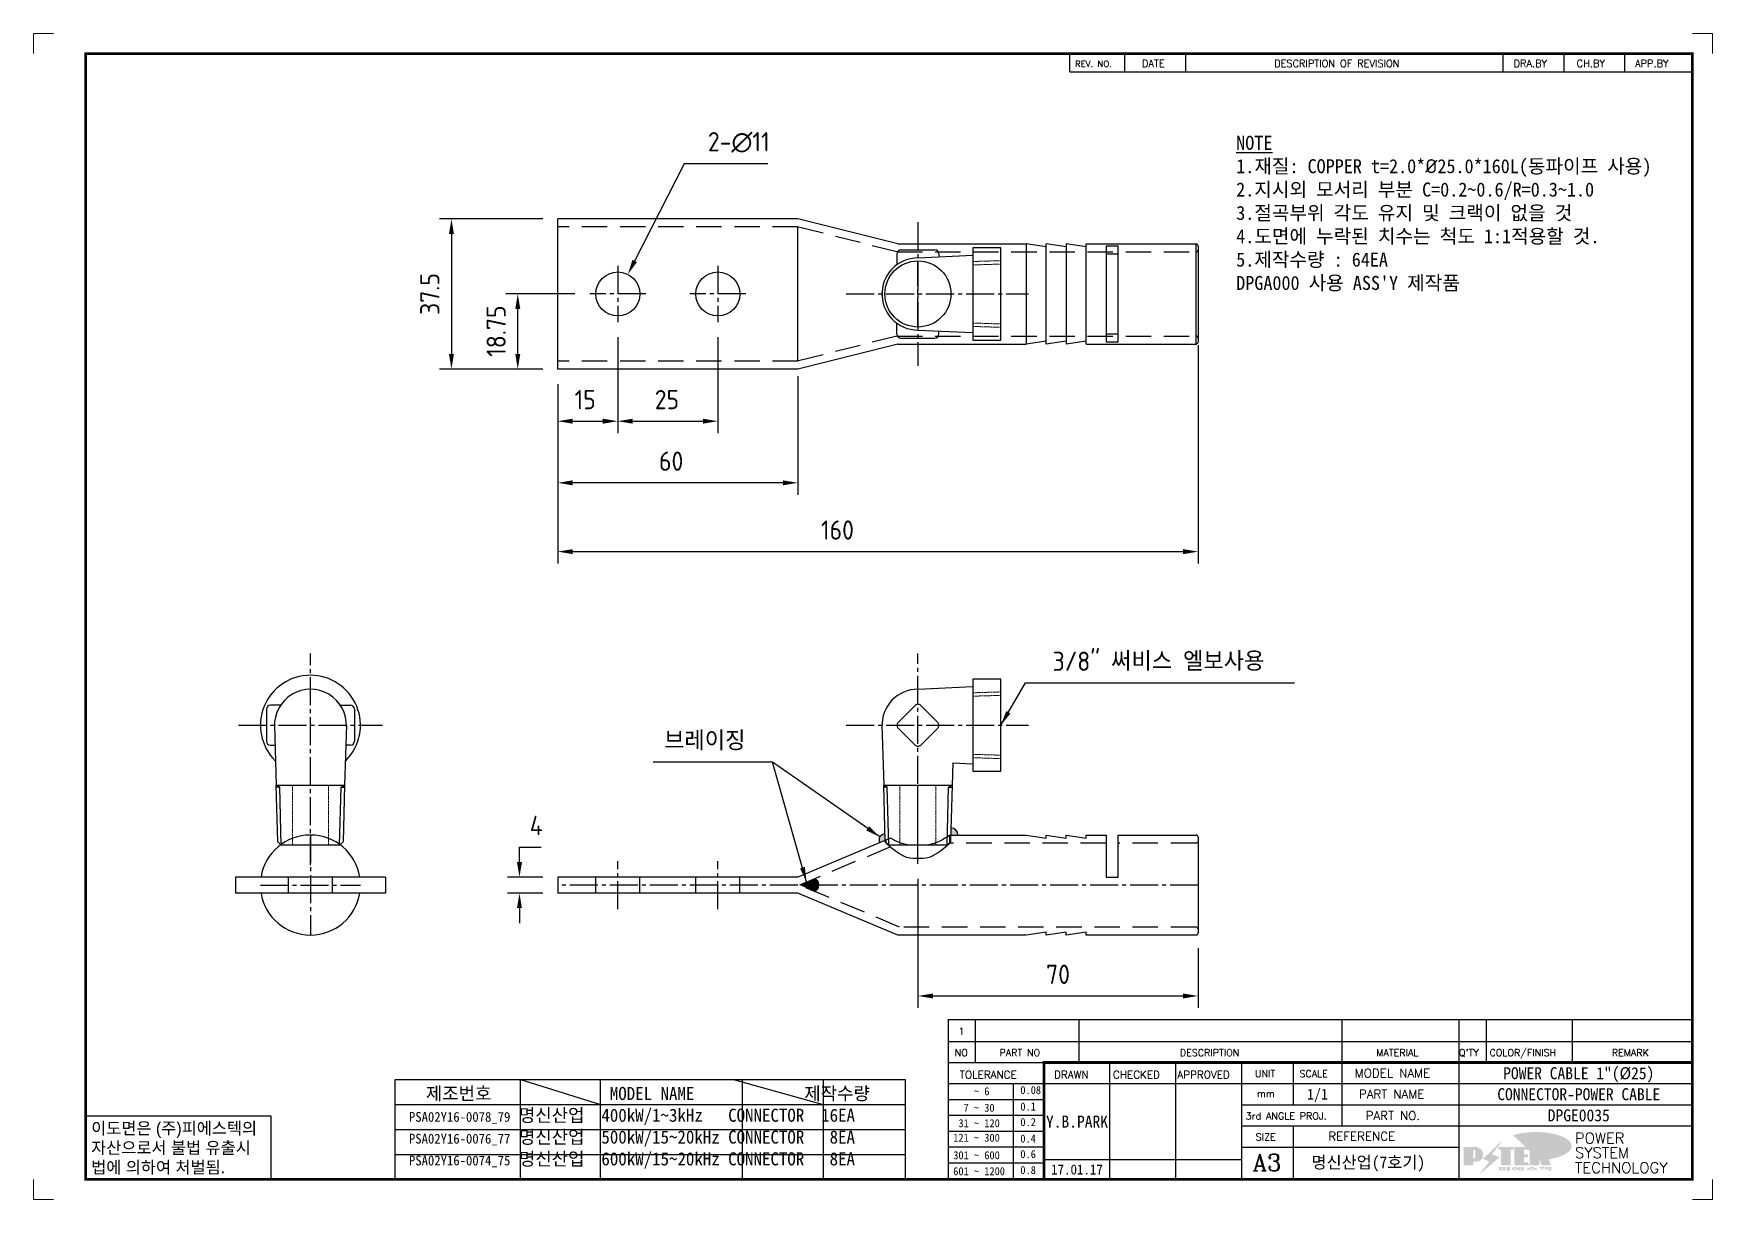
# Model space of a CAD drawing. Header units: millimetres. Extents: x 2584 to 14522, y 0 to 1456.
# Drawn here: x 6886.5 to 7306, y 377.6 to 668.9 of the extents above; entities that cross this region are included whole.
import ezdxf
from ezdxf.enums import TextEntityAlignment as Align

# ---------------------------------------------------------------- set-up
doc = ezdxf.new("R2010")
doc.units = ezdxf.units.MM
for name, pattern in [('CENTER', [50.8, 31.75, -6.35, 6.35, -6.35]), ('CENTER1', [10, 7, -1, 1, -1]), ('HIDDEN', [9.525, 6.35, -3.175]), ('HIDDEN2', [0.1875, 0.125, -0.0625]), ('HIDDENX2', [19.05, 12.7, -6.35])]:
    doc.linetypes.add(name, pattern=pattern)
for name, color, linetype in [('______', 7, 'Continuous'), ('CENTER', 1, 'CENTER'), ('FORMAT-1', 7, 'Continuous'), ('line', 3, 'Continuous'), ('THIN', 3, 'Continuous')]:
    doc.layers.add(name, color=color, linetype=linetype)
doc.styles.add('h1', font='')
doc.styles.add('HAN', font='')
doc.styles.add('RC', font='ROMANC.SHX')
doc.styles.add('ROMANT', font='romant')
doc.styles.add('RT', font='ROMANT.SHX', dxfattribs={"oblique": 15})
doc.styles.get("Standard").update_dxf_attribs({"font": 'ISOCP.SHX', "bigfont": 'WHGTXT.SHX'})
doc.styles.get('h1').set_extended_font_data('New Gulim')
doc.styles.get('HAN').set_extended_font_data('GulimChe')
doc.dimstyles.new('PS-1.5', dxfattribs={"dimscale": 1.5, "dimtxt": 3.2, "dimasz": 2.5, "dimexe": 2, "dimexo": 2.5, "dimgap": 2, "dimtad": 1, "dimtoh": 1, "dimrnd": 0.05, "dimzin": 12, "dimdsep": 46, "dimtxsty": 'Standard', "dimcen": 0, "dimclrt": 2, "dimazin": 3, "dimtfac": 1, "dimtofl": 0, "dimtmove": 0, "dimatfit": 3, "dimfxl": 0, "dimtolj": 1, "dimtzin": 0, "dimarcsym": 0})

# ---------------------------------------------------------------- blocks, each defined once
blk = doc.blocks.new('*D209')
at = {"color": 0, "lineweight": -2}
for p, q in [((7032.5, 593.13), (7032.5, 569.09)), ((7017.5, 581.38), (7017.5, 569.09)), ((7021.25, 572.09), (7028.75, 572.09))]:
    blk.add_line(p, q, dxfattribs=at)
at = {"color": 0}
for points in [[(7021.25, 572.72), (7021.25, 571.47), (7017.5, 572.09)], [(7028.75, 572.72), (7028.75, 571.47), (7032.5, 572.09)]]:
    blk.add_solid(points, dxfattribs=at)
at = {"layer": 'Defpoints', "color": 0}
for p in [(7032.5, 596.88), (7017.5, 585.13), (7032.5, 572.09)]:
    blk.add_point(p, dxfattribs=at)
at = {"color": 2, "insert": (7021.7, 579.89), "char_height": 4.8, "attachment_point": 1}
blk.add_mtext('\\A1;15', dxfattribs=at)
blk = doc.blocks.new('*D210')
at = {"color": 0, "lineweight": -2}
for p, q in [((7032.5, 593.13), (7032.5, 569.09)), ((7057.5, 593.13), (7057.5, 569.09)), ((7036.25, 572.09), (7053.75, 572.09))]:
    blk.add_line(p, q, dxfattribs=at)
at = {"color": 0}
for points in [[(7036.25, 572.72), (7036.25, 571.47), (7032.5, 572.09)], [(7053.75, 572.72), (7053.75, 571.47), (7057.5, 572.09)]]:
    blk.add_solid(points, dxfattribs=at)
at = {"layer": 'Defpoints', "color": 0}
for p in [(7032.5, 596.88), (7057.5, 596.88), (7057.5, 572.09)]:
    blk.add_point(p, dxfattribs=at)
at = {"color": 2, "insert": (7041.73, 579.89), "char_height": 4.8, "attachment_point": 1}
blk.add_mtext('\\A1;25', dxfattribs=at)
blk = doc.blocks.new('*D211')
at = {"color": 0, "lineweight": -2}
for p, q in [((7077.5, 583.38), (7077.5, 553.7)), ((7017.5, 581.38), (7017.5, 553.7)), ((7073.75, 556.7), (7021.25, 556.7))]:
    blk.add_line(p, q, dxfattribs=at)
at = {"color": 0}
for points in [[(7021.25, 557.32), (7021.25, 556.07), (7017.5, 556.7)], [(7073.75, 557.32), (7073.75, 556.07), (7077.5, 556.7)]]:
    blk.add_solid(points, dxfattribs=at)
at = {"layer": 'Defpoints', "color": 0}
for p in [(7017.5, 585.13), (7077.5, 587.13), (7017.5, 556.7)]:
    blk.add_point(p, dxfattribs=at)
at = {"color": 2, "insert": (7042.8, 564.5), "char_height": 4.8, "attachment_point": 1}
blk.add_mtext('\\A1;60', dxfattribs=at)
blk = doc.blocks.new('*D212')
at = {"color": 0, "lineweight": -2}
for p, q in [((7021.75, 603.88), (7004.5, 603.88)), ((7007.5, 588.88), (7007.5, 600.13)), ((7013.75, 585.13), (7004.5, 585.13))]:
    blk.add_line(p, q, dxfattribs=at)
at = {"color": 0}
for points in [[(7006.88, 600.13), (7008.13, 600.13), (7007.5, 603.88)], [(7006.88, 588.88), (7008.13, 588.88), (7007.5, 585.13)]]:
    blk.add_solid(points, dxfattribs=at)
at = {"layer": 'Defpoints', "color": 0}
for p in [(7007.5, 603.88), (7025.5, 603.88), (7017.5, 585.13)]:
    blk.add_point(p, dxfattribs=at)
at = {"color": 2, "insert": (6999.7, 588.17), "char_height": 4.8, "attachment_point": 1, "rotation": 90}
blk.add_mtext('\\A1;18.75', dxfattribs=at)
blk = doc.blocks.new('*D213')
at = {"color": 0, "lineweight": -2}
for p, q in [((7177.5, 591.13), (7177.5, 536.5)), ((7017.5, 581.38), (7017.5, 536.5)), ((7021.25, 539.5), (7173.75, 539.5))]:
    blk.add_line(p, q, dxfattribs=at)
at = {"color": 0}
for points in [[(7021.25, 540.13), (7021.25, 538.88), (7017.5, 539.5)], [(7173.75, 540.13), (7173.75, 538.88), (7177.5, 539.5)]]:
    blk.add_solid(points, dxfattribs=at)
at = {"layer": 'Defpoints', "color": 0}
for p in [(7177.5, 594.88), (7017.5, 585.13), (7177.5, 539.5)]:
    blk.add_point(p, dxfattribs=at)
at = {"color": 2, "insert": (7083.27, 547.3), "char_height": 4.8, "attachment_point": 1}
blk.add_mtext('\\A1;160', dxfattribs=at)
blk = doc.blocks.new('*D233')
at = {"color": 0, "lineweight": -2}
for p, q in [((7049.11, 636.37), (7036.71, 612.12)), ((7070, 636.37), (7049.11, 636.37))]:
    blk.add_line(p, q, dxfattribs=at)
at = {"color": 0}
blk.add_solid([(7036.16, 612.4), (7037.27, 611.83), (7035.01, 608.78)], dxfattribs=at)
at = {"layer": 'Defpoints', "color": 0}
for p in [(7035.01, 608.78, 0.12), (7030, 598.98, 0.17)]:
    blk.add_point(p, dxfattribs=at)
at = {"color": 2, "insert": (7062.74, 641.77), "char_height": 4.8, "attachment_point": 5}
blk.add_mtext('\\A1;2-∅11', dxfattribs=at)
blk = doc.blocks.new('A$C6DE16E48')
at = {"color": 1, "linetype": 'CENTER1'}
for p, q in [((0, -4.66), (0, 47.97)), ((-17.97, 30), (27.62, 30))]:
    blk.add_line(p, q, dxfattribs=at)
at = {"color": 2, "linetype": 'HIDDEN2', "lineweight": 0}
for p, q in [((20.69, 38.33), (13.69, 38.11)), ((20.69, 37.47), (13.69, 37.26)), ((20.69, 22.52), (13.69, 22.74)), ((20.69, 21.67), (13.69, 21.89)), ((-4.5, 0), (-4.5, 15)), ((4.5, 0), (4.5, 15))]:
    blk.add_line(p, q, dxfattribs=at)
at = {"layer": '______', "color": 30}
for p, q in [((0, 39), (13.69, 39.66)), ((-9, 30), (-8.54, 15)), ((8.71, 20.58), (8.54, 15)), ((8.71, 20.58), (13.69, 20.34)), ((-8.54, 15), (8.54, 15)), ((-7.67, 14.5), (-8.52, 14.5)), ((7.67, 14.5), (8.52, 14.5))]:
    blk.add_line(p, q, dxfattribs=at)
blk.add_lwpolyline([(20.69, 18.5), (20.69, 41.5), (13.69, 41.5), (13.69, 18.5)], close=True, dxfattribs=at)
blk.add_lwpolyline([(4.95, 30.71), (0.71, 34.95, 0.414214), (-0.71, 34.95), (-4.95, 30.71, 0.414214), (-4.95, 29.29), (-0.71, 25.05, 0.414214), (0.71, 25.05), (4.95, 29.29, 0.414214)], format="xyb", close=True, dxfattribs=at)
blk.add_lwpolyline([(8.54, 15), (8.16, 0.88), (7.28, 0), (-7.28, 0), (-8.16, 0.88), (-8.54, 15)], dxfattribs=at)
blk.add_arc((0, 30), 9, 90, 182.2974, dxfattribs=at)
at = {"layer": 'CENTER'}
blk.add_line((0, -0.27), (0, 15), dxfattribs=at)
at = {"layer": 'THIN'}
for points in [[(-7.28, 0), (-7.67, 14.5), (-8.54, 15)], [(7.28, 0), (7.67, 14.5), (8.54, 15)]]:
    blk.add_lwpolyline(points, dxfattribs=at)
blk = doc.blocks.new('A$C4E333BA4')
at = {"color": 1, "linetype": 'CENTER1'}
for p, q in [((0, 17.97), (0, -17.97)), ((-17.97, 0), (27.64, 0))]:
    blk.add_line(p, q, dxfattribs=at)
at = {"color": 2, "linetype": 'HIDDEN2', "lineweight": 0}
for p, q in [((20.69, 8.33), (13.69, 8.11)), ((20.69, 7.47), (13.69, 7.26)), ((20.69, -7.48), (13.69, -7.26)), ((20.69, -8.33), (13.69, -8.11))]:
    blk.add_line(p, q, dxfattribs=at)
at = {"layer": '______', "color": 30}
for p, q in [((-5.24, 10), (-5.24, 7.32)), ((-4.24, 11), (4.24, 11)), ((0, 9), (13.69, 9.66)), ((5.24, 10), (5.24, 9.25)), ((-5.24, -10), (-5.24, -7.32)), ((-4.24, -11), (4.24, -11)), ((0, -9), (13.69, -9.66)), ((5.24, -10), (5.24, -9.25))]:
    blk.add_line(p, q, dxfattribs=at)
blk.add_lwpolyline([(20.69, -11.5), (20.69, 11.5), (13.69, 11.5), (13.69, -11.5)], close=True, dxfattribs=at)
for centre, radius, start, end in [((0, 0), 9, 90, 182.2974), ((-4.24, 10), 1, 90, 180), ((4.24, 10), 1, 0, 90), ((0, 0), 9, 177.7026, 270), ((-4.24, -10), 1, 180, 270), ((4.24, -10), 1, 270, 0)]:
    blk.add_arc(centre, radius, start, end, dxfattribs=at)
blk = doc.blocks.new('A$C09921F27')
at = {"color": 1, "linetype": 'CENTER1'}
for p, q in [((0, -5), (0, 47.97)), ((-17.97, 30), (17.97, 30))]:
    blk.add_line(p, q, dxfattribs=at)
at = {"color": 2, "linetype": 'HIDDEN2', "lineweight": 0}
for p, q in [((-4.5, 0), (-4.5, 15)), ((4.5, 0), (4.5, 15))]:
    blk.add_line(p, q, dxfattribs=at)
at = {"layer": '______', "color": 30}
for p, q in [((-11, 34), (-11, 26)), ((-7.48, 35), (-10, 35)), ((7.48, 35), (10, 35)), ((11, 34), (11, 26)), ((-9, 30), (-8.54, 15)), ((9, 30), (8.54, 15)), ((-10, 25), (-8.9, 25)), ((10, 25), (8.9, 25)), ((-8.54, 15), (8.54, 15)), ((-7.67, 14.5), (-8.52, 14.5)), ((7.67, 14.5), (8.52, 14.5))]:
    blk.add_line(p, q, dxfattribs=at)
blk.add_lwpolyline([(8.54, 15), (8.16, 0.88), (7.28, 0), (-7.28, 0), (-8.16, 0.88), (-8.54, 15)], dxfattribs=at)
for centre, radius, start, end in [((0, 30), 12.5, 314.8938, 225.1062), ((0, 30), 9, 357.7026, 182.2974), ((-10, 34), 1, 90, 180), ((10, 34), 1, 0, 90), ((-10, 26), 1, 180, 270), ((10, 26), 1, 270, 0)]:
    blk.add_arc(centre, radius, start, end, dxfattribs=at)
at = {"layer": 'THIN'}
for points in [[(-7.28, 0), (-7.67, 14.5), (-8.54, 15)], [(7.28, 0), (7.67, 14.5), (8.54, 15)]]:
    blk.add_lwpolyline(points, dxfattribs=at)
blk = doc.blocks.new('*D234')
at = {"color": 0, "lineweight": -2}
for p, q in [((7013.75, 622.63), (6987.93, 622.63)), ((6990.93, 618.88), (6990.93, 588.88)), ((7013.75, 585.13), (6987.93, 585.13))]:
    blk.add_line(p, q, dxfattribs=at)
at = {"color": 0}
for points in [[(6990.31, 618.88), (6991.56, 618.88), (6990.93, 622.63)], [(6990.31, 588.88), (6991.56, 588.88), (6990.93, 585.13)]]:
    blk.add_solid(points, dxfattribs=at)
at = {"layer": 'Defpoints', "color": 0}
for p in [(7017.5, 622.63, 0.15), (6990.93, 585.13), (7017.5, 585.13, 0.15)]:
    blk.add_point(p, dxfattribs=at)
at = {"color": 2, "insert": (6985.53, 603.88), "char_height": 4.8, "attachment_point": 5, "rotation": 90}
blk.add_mtext('\\A1;37.5', dxfattribs=at)
blk = doc.blocks.new('no3')
at = {"color": 180}
for p, q in [((0, 5.5), (0, 0)), ((0, 5.5), (186, 5.5)), ((6.79, 5.5), (6.79, 0)), ((32.74, 0.11), (32.74, 5.5)), ((98.4, 5.5), (98.4, 0)), ((127.61, 5.5), (127.61, 0)), ((134.43, 5.5), (134.43, 0)), ((155.98, 5.5), (155.98, 0))]:
    blk.add_line(p, q, dxfattribs=at)
at = {"color": 2, "style": 'HAN'}
for tag, p in [('PART-NO', (19.76, 2.75)), ('MATERIAL', (111.38, 2.75)), ("Q'TY", (131.02, 2.75)), ('COLOR/FINISH', (145.2, 2.75)), ('REMARK', (170.76, 2.75))]:
    blk.add_attdef(tag, text='', height=2.9, dxfattribs=at).set_placement(p, align=Align.MIDDLE_CENTER)
blk.add_attdef('DESCRIPTION', text='', height=2.9, dxfattribs=at).set_placement((34.51, 2.75), align=Align.MIDDLE_LEFT)
at = {"color": 2, "style": 'RT', "oblique": 15}
blk.add_attdef('NO', text='', height=1.74, dxfattribs=at).set_placement((3.38, 2.51), align=Align.MIDDLE_CENTER)
blk = doc.blocks.new('t3')
for p, q in [((0, 15.88), (46.25, 15.88)), ((0, 15.88), (0, 0)), ((46.25, 15.88), (46.25, 0)), ((0, 0), (46.25, 0))]:
    blk.add_line(p, q)
at = {"color": 1, "style": 'h1'}
for s, p in [('이도면은 (주)피에스텍의', (1.4, 11.29)), ('자산으로서 불법 유출시', (1.4, 6.41)), ('법에 의하여 처벌됨.', (1.4, 1.52))]:
    blk.add_text(s, height=3, dxfattribs=at).set_placement(p)
blk = doc.blocks.new('new LOGO')
at = {"layer": 'line'}
h = blk.add_hatch(color=1, dxfattribs=at)
h.paths.add_polyline_path([(41.5, 16.4), (54.3, 16.4, 1), (54.3, 82.9), (0, 82.9), (0, -0.1), (41.5, -0.1)])
h.paths.add_polyline_path([(41.5, 27.9), (41.5, 71.9), (43.6, 71.9, -0.414214), (54.6, 60.9), (54.6, 38.9, -0.414214), (43.6, 27.9)], flags=16)
h.paths.add_polyline_path([(214.7, 71.9), (227.5, 71.9), (227.5, 82.9), (159.7, 82.9), (159.7, 71.9), (172.5, 71.9), (172.5, -0.1), (214.7, -0.1)])
h.paths.add_polyline_path([(276, 37.4), (294.8, 37.4), (294.8, 49.1), (276, 49.1), (276, 71.9), (294.8, 71.9), (294.8, 82.9), (234.5, 82.9), (234.5, -0.1), (297, -0.1), (297, 10.9), (276, 10.9)])
h.paths.add_polyline_path([(347.2, 35.2), (359.7, -0.1), (400.5, -0.1), (379.6, 66.8), (399.7, 82.9), (380.6, 82.9), (347.2, 61.6), (347.2, 82.9), (305.5, 82.9), (305.5, -0.1), (347.2, -0.1)])
h = blk.add_hatch(color=250, dxfattribs=at)
h.paths.add_polyline_path([(44.5, 69.4), (46.6, 69.4, -0.129793), (52, 68, 0.221832), (43.6, 71.9), (41.5, 71.9), (41.5, 27.9), (43.6, 27.9, 0.02048), (44.5, 28)], flags=17)
h.paths.add_polyline_path([(44.5, 13.9), (57.3, 13.9, 0.72362), (77.1, 73.9, -0.679777), (54.3, 16.4), (41.5, 16.4), (41.5, -0.1), (3, -0.1), (3, -2.6), (44.5, -2.6)])
h.paths.add_polyline_path([(117.9, 14.2), (71.5, -44.4), (77.1, -39.6), (120.8, 15.6), (92, 28.9), (173.3, 106), (177.5, 111.4), (89.1, 27.6)])
h.paths.add_polyline_path([(162.7, 71.9), (162.7, 69.4), (172.5, 69.4), (172.5, 71.9)], flags=17)
h.paths.add_polyline_path([(217.7, 69.4), (230.5, 69.4), (230.5, 80.4), (227.5, 80.4), (227.5, 71.9), (214.7, 71.9), (214.7, -0.1), (175.5, -0.1), (175.5, -2.6), (217.7, -2.6)])
h.paths.add_polyline_path([(297.8, 46.6), (294.8, 46.6), (294.8, 37.4), (276, 37.4), (276, 10.9), (279, 10.9), (279, 34.9), (297.8, 34.9)])
h.paths.add_polyline_path([(300, 8.4), (297, 8.4), (297, -0.1), (237.5, -0.1), (237.5, -2.6), (300, -2.6)])
h.paths.add_polyline_path([(297.8, 80.4), (294.8, 80.4), (294.8, 71.9), (276, 71.9), (276, 49.1), (279, 49.1), (279, 69.4), (297.8, 69.4)])
h.paths.add_polyline_path([(350.2, 80.4), (347.2, 80.4), (347.2, 61.6), (350.2, 63.5)])
h.paths.add_polyline_path([(350.2, 26.7), (347.2, 35.2), (347.2, -0.1), (308.5, -0.1), (308.5, -2.6), (350.2, -2.6)])
h.paths.add_polyline_path([(402.7, 80.4), (396.5, 80.4), (379.6, 66.8), (400.5, -0.1), (361.8, -0.1), (362.7, -2.6), (403.5, -2.6), (382.6, 64.3)])
blk.add_hatch(color=5, dxfattribs=at).paths.add_polyline_path([(166.3, 35), (131, 49), (180.4, 112.7), (92, 28.9), (120.8, 15.6), (74.4, -43)])
h = blk.add_hatch(color=253, dxfattribs=at)
edge = h.paths.add_edge_path()
edge.add_ellipse((333.9, 86.4), major_axis=(-165.9, 0), ratio=0.39426, start_angle=111.51268, end_angle=334.46902)
edge.add_ellipse((314.1, 81.2), major_axis=(-153.7, 0), ratio=0.40699, start_angle=121.30662, end_angle=327.74369, ccw=False)
edge.add_line((394, 27.8), (394.7, 25.6))
h = blk.add_hatch(color=250, dxfattribs=at)
edge = h.paths.add_edge_path()
edge.add_ellipse((237.8, -17.6), major_axis=(-14.3, 0), ratio=0.526336, start_angle=192.2456, end_angle=269.07481)
edge.add_line((238.1, -10.1), (237.6, -10.1))
edge.add_ellipse((237.8, -17.6), major_axis=(-14.3, 0), ratio=0.526336, start_angle=270.92519, end_angle=449.07481)
edge.add_line((237.6, -25.1), (238.1, -25.1))
edge.add_ellipse((237.8, -17.6), major_axis=(-14.3, 0), ratio=0.526336, start_angle=450.92519, end_angle=527.7544)
edge.add_line((251.7, -19.2), (254.1, -19.2))
edge.add_line((254.1, -19.2), (254.1, -27.1))
edge.add_line((254.1, -27.1), (263.1, -27.1))
edge.add_line((263.1, -27.1), (263.1, -10.1))
edge.add_line((263.1, -10.1), (254.1, -10.1))
edge.add_line((254.1, -10.1), (254.1, -16))
edge.add_line((254.1, -16), (251.7, -16))
h.paths.add_polyline_path([(241, -16.4), (241, -18.7, -1), (234.4, -18.7), (234.4, -16.4, -1)], flags=16)
h.paths.add_polyline_path([(278.2, -10.1), (268.1, -10.1), (268.1, -27.1), (278.2, -27.1)])
h.paths.add_polyline_path([(310.3, -10.1), (310.3, -11.1, -0.157169), (289.3, -17.5), (294, -19.9, 0.128407), (316.3, -15.9, 0.128407), (338.6, -19.9), (343.3, -17.5, -0.157169), (322.2, -11.1), (322.2, -10.1)])
h.paths.add_polyline_path([(342.1, -25.1), (342.1, -22.3), (290.4, -22.3), (290.4, -25.1)])
h.paths.add_polyline_path([(352, -10.1), (352, -16.2, 0.414214), (354, -18.2), (378.7, -18.2), (378.7, -19.6), (390.2, -19.6), (390.2, -10.1), (378.7, -10.1), (378.7, -13.6), (374.7, -13.6), (374.7, -15.1), (378.7, -15.1), (378.7, -16.2), (364.7, -16.2), (364.7, -15.1), (371.2, -15.1), (371.2, -13.6), (364.7, -13.6), (364.7, -12.6), (374.7, -12.6), (374.7, -10.1)])
h.paths.add_polyline_path([(393.8, -10.1), (393.8, -19.6), (405, -19.6), (405, -10.1)])
h.paths.add_polyline_path([(405, -27.1), (405, -20.9), (356.8, -20.9), (356.8, -23), (391.8, -23), (391.8, -27.1)])
h.paths.add_polyline_path([(200.4, -10.1), (200.4, -22.3), (193.2, -22.3), (193.2, -12.6), (196.6, -12.6), (196.6, -10.1), (161, -10.1), (161, -12.6), (164.5, -12.6), (164.5, -22.3), (161, -22.3), (161, -25.1), (200.4, -25.1), (200.4, -27.1), (213.9, -27.1), (213.9, -10.1)])
h.paths.add_polyline_path([(182, -12.6), (175.6, -12.6), (175.6, -22.3), (182, -22.3)], flags=17)
blk = doc.blocks.new('format-3')
at = {"color": 3, "lineweight": 9}
for p, q in [((0, 286.3), (0, 291.3)), ((5, 291.3), (0, 291.3)), ((414.5, 291.3), (419.5, 291.3)), ((419.5, 286.3), (419.5, 291.3)), ((0, 5), (0, 0)), ((419.5, 5), (419.5, 0)), ((5, 0), (0, 0)), ((414.5, 0), (419.5, 0))]:
    blk.add_line(p, q, dxfattribs=at)
at = {"color": 180}
for p, q in [((258.97, 281.75), (258.97, 286.3)), ((272.71, 281.75), (272.71, 286.3)), ((287.94, 281.75), (287.94, 286.3)), ((367.22, 281.75), (367.22, 286.3)), ((382.45, 281.75), (382.45, 286.3)), ((397.61, 281.75), (397.61, 286.3)), ((258.97, 281.75), (414.5, 281.75)), ((228.5, 39.49), (228.5, 5)), ((228.5, 39.49), (414.5, 39.49)), ((235.29, 39.49), (235.29, 34.21)), ((261.24, 34.21), (261.24, 39.49)), ((326.9, 39.49), (326.9, 34.21)), ((356.11, 39.49), (356.11, 34.21)), ((362.93, 39.49), (362.93, 34.21)), ((384.48, 39.49), (384.48, 34.21)), ((228.5, 34.21), (252.48, 34.21)), ((268.96, 5), (268.96, 34.21)), ((285.45, 5), (285.45, 34.21)), ((301.94, 5), (301.94, 34.21)), ((314.72, 34.21), (314.72, 23.65)), ((326.9, 34.21), (326.9, 18.37)), ((356.11, 34.21), (356.11, 5)), ((228.5, 28.93), (252.48, 28.93)), ((244.89, 5.23), (244.89, 28.93)), ((252.48, 28.93), (414.5, 28.93)), ((228.5, 24.98), (252.48, 24.98)), ((228.5, 21.03), (252.48, 21.03)), ((301.94, 23.65), (414.5, 23.65)), ((228.5, 17.08), (252.48, 17.08)), ((301.94, 18.37), (414.5, 18.37)), ((314.72, 18.37), (314.72, 5)), ((228.5, 13.13), (252.48, 13.13)), ((301.94, 13.09), (356.11, 13.09)), ((228.5, 9.18), (252.48, 9.18)), ((252.48, 9.95), (301.94, 9.95))]:
    blk.add_line(p, q, dxfattribs=at)
at = {"const_width": 0.7}
blk.add_lwpolyline([(252.48, 5), (252.48, 34.21), (414.5, 34.21)], dxfattribs=at)
at = {"layer": 'FORMAT-1', "const_width": 0.7}
blk.add_lwpolyline([(13, 5), (13, 286.3), (414.5, 286.3), (414.5, 5)], close=True, dxfattribs=at)
blk.add_blockref('t3', (13, 5))
at = {"xscale": 0.05400000000000027, "yscale": 0.05400000000000027, "zscale": 0.05400000000000027}
blk.add_blockref('new LOGO', (357.35, 8.65), dxfattribs=at)
at = {"color": 2}
for s, height, style, p in [('REV. NO.', 1.56, 'RC', (260.23, 282.95)), ('DATE', 1.788, 'RC', (276.95, 282.94)), ('DESCRIPTION OF REVISION', 1.7875, 'RC', (309.98, 282.94)), ('DRA.BY', 1.788, 'RC', (369.83, 282.94)), ('CH.BY', 1.788, 'RC', (385.59, 282.94)), ('APP.BY', 1.788, 'RC', (400.18, 282.94)), ('COLOR/FINISH', 1.7424, 'RC', (363.8, 35.83)), ('NO', 1.742, 'RC', (230.16, 35.83)), ('PART NO', 1.742, 'RC', (241.36, 35.83)), ('DESCRIPTION', 1.7424, 'RC', (286.43, 35.83)), ('MATERIAL', 1.742, 'RC', (335.52, 35.83)), ("Q'TY", 1.742, 'RC', (356.17, 35.83)), ('REMARK', 1.742, 'RC', (394.37, 35.83)), (' TOLERANCE', 1.9, 'RC', (230.11, 30.22)), ('DRAWN', 1.9, 'RC', (255, 30.22)), ('CHECKED', 1.9, 'RC', (269.71, 30.22)), ('APPROVED', 1.9, 'RC', (285.8, 30.22)), ('UNIT', 1.742, 'RC', (305.19, 30.55)), ('SCALE', 1.742, 'RC', (316.32, 30.55)), ('MODEL NAME', 2.178, 'RC', (330.12, 30.46)), ('    ~ 6', 2, 'HAN', (229.8, 26.03)), ('0.08', 2, 'HAN', (246.57, 26.31)), ('mm', 1.742, 'RC', (305.67, 25.56)), ('PART NAME', 2.178, 'RC', (331.17, 25.24)), ('  7 ~ 30', 2, 'HAN', (229.8, 21.91)), ('0.1', 2, 'HAN', (246.57, 22.2)), ('3rd ANGLE PROJ.', 1.7424, 'RC', (302.87, 19.97)), ('PART NO.', 2.178, 'RC', (332.84, 19.85)), (' 31 ~ 120', 2, 'HAN', (229.8, 18.04)), ('0.2', 2, 'HAN', (246.57, 18.32)), ('REFERENCE', 2.178, 'RC', (323.52, 14.69)), ('121 ~ 300', 2, 'HAN', (229.8, 14.42)), ('0.4', 2, 'HAN', (246.57, 14.2)), ('SIZE', 1.742, 'RC', (305.39, 14.71)), ('301 ~ 600', 2, 'HAN', (229.8, 10.04)), ('0.6', 2, 'HAN', (246.57, 10.32)), ('601 ~ 1200', 2, 'HAN', (229.8, 6.05)), ('0.8', 2, 'HAN', (246.57, 6.33))]:
    blk.add_text(s, height=height, dxfattribs=dict(at, style=style)).set_placement(p)
at = {"style": 'ROMANT'}
for s, p in [('POWER', (385.15, 13.96)), ('SYSTEM', (385.15, 10.31)), ('TECHNOLOGY', (385.15, 6.56))]:
    blk.add_text(s, height=2.7, dxfattribs=at).set_placement(p)
at = {"color": 2, "lineweight": 25, "style": 'RC'}
blk.add_text('A3', height=4.182, dxfattribs=at).set_placement((304.61, 7.14))
at = {"style": 'HAN'}
for tag, height, p in [('MODEL-NAME', 3, (386.1, 31.53)), ('SCALE', 2.7, (320.81, 26.29)), ('PART-NAME', 3, (386.1, 26.29)), ('CH-BY', 3, (277.21, 19.44)), ('PART-NO', 3, (386.1, 21.01)), ('DRA-BY', 3, (260.72, 19.44)), ('APP-BY', 3, (293.7, 19.44)), ('DRA-DATE', 2.5, (260.72, 7.47)), ('CH-DATE', 2.5, (277.21, 7.47)), ('APP-DATE', 2.5, (293.7, 7.47)), ('관련업체', 3, (333.52, 9.26))]:
    blk.add_attdef(tag, text='', height=height, dxfattribs=at).set_placement(p, align=Align.MIDDLE_CENTER)
blk = doc.blocks.new('*D235')
at = {"color": 0, "lineweight": -2}
for p, q in [((7007.93, 461.94), (7007.93, 465.69)), ((7007.93, 465.69), (7013.33, 465.69)), ((7013.75, 458.19), (7004.93, 458.19)), ((7013.75, 454.19), (7004.93, 454.19)), ((7007.93, 450.44), (7007.93, 446.69))]:
    blk.add_line(p, q, dxfattribs=at)
at = {"color": 0}
for points in [[(7007.31, 461.94), (7008.56, 461.94), (7007.93, 458.19)], [(7007.31, 450.44), (7008.56, 450.44), (7007.93, 454.19)]]:
    blk.add_solid(points, dxfattribs=at)
at = {"layer": 'Defpoints', "color": 0}
for p in [(7007.93, 458.19), (7017.5, 458.19, 0.15), (7017.5, 454.19, 0.15)]:
    blk.add_point(p, dxfattribs=at)
at = {"color": 2, "insert": (7012.13, 471.09), "char_height": 4.8, "attachment_point": 5}
blk.add_mtext('\\A1;4', dxfattribs=at)
blk = doc.blocks.new('*D236')
at = {"color": 0, "lineweight": -2}
for p, q in [((7107.5, 457.71), (7107.5, 425.49)), ((7177.5, 440.44), (7177.5, 425.49)), ((7111.25, 428.49), (7173.75, 428.49))]:
    blk.add_line(p, q, dxfattribs=at)
at = {"color": 0}
for points in [[(7111.25, 429.11), (7111.25, 427.86), (7107.5, 428.49)], [(7173.75, 429.11), (7173.75, 427.86), (7177.5, 428.49)]]:
    blk.add_solid(points, dxfattribs=at)
at = {"layer": 'Defpoints', "color": 0}
for p in [(7107.5, 461.46, 0.15), (7177.5, 444.19, 0.15), (7177.5, 428.49)]:
    blk.add_point(p, dxfattribs=at)
at = {"color": 2, "insert": (7142.5, 433.89), "char_height": 4.8, "attachment_point": 5}
blk.add_mtext('\\A1;70', dxfattribs=at)

msp = doc.modelspace()

# ---------------------------------------------------------------- hatches: boundary and pattern name
h = msp.add_hatch(color=256)
h.dxf.hatch_style = 1
h.paths.add_polyline_path([(7115.756, 470.463), (7115.708, 468.694), (7117.478, 468.694, 0.4063809)])
h.paths.add_polyline_path([(7099.291, 468.928, 0.5274965), (7097.89, 466.756), (7099.333, 467.363)])
h = msp.add_hatch(color=256)
h.dxf.hatch_style = 1
h.paths.add_polyline_path([(7081.616, 457.752), (7077.906, 456.194), (7082.762, 456.194, 0.3280949)])
h.paths.add_polyline_path([(7082.762, 456.194), (7077.906, 456.194), (7081.616, 454.636, 0.3280949)])

# ---------------------------------------------------------------- linework, layer by layer
at = {"color": 6}
for p, q in [((7017.503, 585.13, 0.145), (7017.503, 622.63, 0.145)), ((7077.503, 622.63, 0.145), (7017.503, 622.63, 0.145)), ((7102.503, 616.38, 0.145), (7077.503, 622.63, 0.145)), ((7077.503, 587.13, 0.145), (7077.503, 620.63, 0.145)), ((7102.503, 616.38, 0.145), (7134.503, 616.38, 0.145)), ((7134.503, 616.38, 0.145), (7134.503, 591.38, 0.145)), ((7139.503, 615.63, 0.145), (7134.503, 616.38, 0.145)), ((7139.503, 591.38, 0.145), (7139.503, 616.38, 0.145)), ((7144.503, 615.63, 0.145), (7139.503, 616.38, 0.145)), ((7149.503, 615.63, 0.145), (7144.503, 616.38, 0.145)), ((7144.503, 616.38, 0.145), (7144.503, 591.38, 0.145)), ((7149.503, 591.38, 0.145), (7149.503, 616.38, 0.145)), ((7149.503, 616.38, 0.145), (7177.003, 616.38, 0.145)), ((7154.503, 615.927, 0.145), (7154.503, 591.833, 0.145)), ((7154.503, 615.927, 0.145), (7157.503, 615.927, 0.145)), ((7157.503, 613.797, 0.145), (7154.503, 613.797, 0.145)), ((7157.503, 591.833, 0.145), (7157.503, 615.927, 0.145)), ((7177.003, 591.38, 0.145), (7177.003, 616.38, 0.145)), ((7177.503, 615.88, 0.145), (7177.503, 591.88, 0.145)), ((7139.503, 592.13, 0.145), (7134.503, 591.38, 0.145)), ((7144.503, 592.13, 0.145), (7139.503, 591.38, 0.145)), ((7149.503, 592.13, 0.145), (7144.503, 591.38, 0.145)), ((7154.503, 593.963, 0.145), (7157.503, 593.963, 0.145)), ((7157.503, 591.833, 0.145), (7154.503, 591.833, 0.145)), ((7102.503, 591.38, 0.145), (7077.503, 585.13, 0.145)), ((7102.503, 591.38, 0.145), (7134.503, 591.38, 0.145)), ((7149.503, 591.38, 0.145), (7177.003, 591.38, 0.145)), ((7077.503, 585.13, 0.145), (7017.503, 585.13, 0.145)), ((7100.683, 467.929, 0.145), (7077.503, 458.194, 0.145)), ((7099.503, 467.434, 0.145), (7099.503, 466.694, 0.145)), ((7115.503, 466.694, 0.145), (7115.503, 468.694, 0.145)), ((7115.503, 468.694, 0.145), (7134.503, 468.694, 0.145)), ((7134.503, 468.694, 0.145), (7139.503, 467.944, 0.145)), ((7139.503, 467.944, 0.145), (7139.503, 468.694, 0.145)), ((7139.503, 468.694, 0.145), (7144.503, 467.944, 0.145)), ((7144.503, 467.944, 0.145), (7144.503, 468.694, 0.145)), ((7144.503, 468.694, 0.145), (7149.503, 467.944, 0.145)), ((7149.503, 467.944, 0.145), (7149.503, 468.694, 0.145)), ((7149.503, 468.694, 0.145), (7154.503, 468.694, 0.145)), ((7154.503, 468.694, 0.145), (7154.503, 458.194, 0.145)), ((7157.503, 468.694, 0.145), (7177.003, 468.694, 0.145)), ((7157.503, 458.194, 0.145), (7157.503, 468.694, 0.145)), ((7177.503, 468.194, 0.145), (7177.503, 444.194, 0.145)), ((6936.952, 458.194, 0.145), (6936.952, 454.194, 0.145)), ((6974.452, 458.194, 0.145), (6936.952, 458.194, 0.145)), ((6974.452, 458.194, 0.145), (6974.452, 454.194, 0.145)), ((7077.503, 458.194, 0.145), (7017.503, 458.194, 0.145)), ((7017.503, 458.194, 0.145), (7017.503, 454.194, 0.145)), ((7154.503, 458.194, 0.145), (7157.503, 458.194, 0.145)), ((6974.452, 454.194, 0.145), (6936.952, 454.194, 0.145)), ((7077.503, 454.194, 0.145), (7017.503, 454.194, 0.145)), ((7102.503, 443.694, 0.145), (7077.503, 454.194, 0.145)), ((7134.503, 443.694, 0.145), (7102.503, 443.694, 0.145)), ((7139.503, 444.444, 0.145), (7134.503, 443.694, 0.145)), ((7144.503, 444.444, 0.145), (7139.503, 443.694, 0.145)), ((7139.503, 443.694, 0.145), (7139.503, 444.444, 0.145)), ((7149.503, 444.444, 0.145), (7144.503, 443.694, 0.145)), ((7144.503, 443.694, 0.145), (7144.503, 444.444, 0.145)), ((7149.503, 443.694, 0.145), (7149.503, 444.444, 0.145)), ((7177.003, 443.694, 0.145), (7149.503, 443.694, 0.145))]:
    msp.add_line(p, q, dxfattribs=at)
at = {"color": 2, "linetype": 'HIDDEN'}
for p, q in [((7077.503, 620.63, 0.145), (7017.503, 620.63, 0.145)), ((7102.257, 614.38, 0.145), (7077.503, 620.63, 0.145)), ((7102.257, 614.38, 0.145), (7177.003, 614.38, 0.145)), ((7102.257, 593.38, 0.145), (7077.503, 587.13, 0.145)), ((7102.257, 593.38, 0.145), (7177.003, 593.38, 0.145)), ((7077.503, 587.13, 0.145), (7017.503, 587.13, 0.145)), ((7100.633, 465.739, 0.145), (7077.906, 456.194, 0.145)), ((7154.503, 466.694, 0.145), (7115.503, 466.694, 0.145)), ((7177.003, 466.694, 0.145), (7157.503, 466.694, 0.145)), ((7102.906, 445.694, 0.145), (7077.906, 456.194, 0.145)), ((7177.003, 445.694, 0.145), (7102.906, 445.694, 0.145))]:
    msp.add_line(p, q, dxfattribs=at)
at = {"color": 1, "linetype": 'CENTER1'}
for p, q in [((7032.503, 610.88, 0.145), (7032.503, 596.88, 0.145)), ((7057.503, 610.88, 0.145), (7057.503, 596.88, 0.145)), ((7107.503, 595.88, 0.145), (7107.503, 611.879, 0.145)), ((7039.503, 603.88, 0.145), (7025.503, 603.88, 0.145)), ((7064.503, 603.88, 0.145), (7050.503, 603.88, 0.145)), ((7099.503, 603.88, 0.145), (7115.503, 603.88, 0.145)), ((6955.702, 468.694, 0.145), (6955.702, 443.694, 0.145)), ((7032.503, 450.194, 0.145), (7032.503, 462.194, 0.145)), ((7057.503, 450.194, 0.145), (7057.503, 462.194, 0.145)), ((6943.202, 456.194, 0.145), (6968.202, 456.194, 0.145)), ((7177.503, 456.194, 0.145), (7017.503, 456.194, 0.145))]:
    msp.add_line(p, q, dxfattribs=at)
at = {"color": 2, "linetype": 'HIDDENX2'}
for p, q in [((6950.202, 454.194, 0.145), (6950.202, 458.194, 0.145)), ((6961.202, 454.194, 0.145), (6961.202, 458.194, 0.145)), ((7027.003, 454.194, 0.145), (7027.003, 458.194, 0.145)), ((7038.003, 454.194, 0.145), (7038.003, 458.194, 0.145)), ((7052.003, 454.194, 0.145), (7052.003, 458.194, 0.145)), ((7063.003, 454.194, 0.145), (7063.003, 458.194, 0.145))]:
    msp.add_line(p, q, dxfattribs=at)
for p, q in [((7008.208, 382.646, 0), (7008.208, 407.609, 0)), ((7008.208, 407.609, 0), (7028.146, 401.368, 0)), ((7028.146, 382.646, 0), (7028.146, 407.609, 0)), ((7061.43, 407.609, 0), (7083.846, 401.368, 0)), ((7063.593, 407.609, 0), (7063.593, 382.646, 0)), ((7083.846, 407.609, 0), (7083.846, 382.646, 0))]:
    msp.add_line(p, q)
at = {"elevation": 0}
msp.add_lwpolyline([(6976.873, 407.609), (7104.282, 407.609), (7104.282, 382.646), (6976.873, 382.646)], close=True, dxfattribs=at)
for points in [[(6976.873, 401.368), (7104.282, 401.368)], [(6976.873, 395.127), (7104.282, 395.127)], [(6976.873, 388.887), (7104.282, 388.887)]]:
    msp.add_lwpolyline(points, dxfattribs=at)
at = {"color": 6}
for centre, radius in [((7032.503, 603.88, 0.145), 5.5), ((7057.503, 603.88, 0.145), 5.5), ((7107.503, 603.88, 0.145), 8.25)]:
    msp.add_circle(centre, radius, dxfattribs=at)
for centre, radius, start, end in [((7177.003, 615.88, 0.145), 0.5, 0, 90), ((7177.003, 614.88, 0.145), 0.5, 270, 0), ((7177.003, 592.88, 0.145), 0.5, 0, 90), ((7177.003, 591.88, 0.145), 0.5, 270, 0), ((6955.702, 456.194, 0.145), 12.5, 9.2069, 170.7931), ((7177.003, 468.194, 0.145), 0.5, 0, 90), ((7177.003, 467.194, 0.145), 0.5, 270, 0), ((6955.702, 456.194, 0.145), 12.5, 189.2069, 350.7931), ((7177.003, 445.194, 0.145), 0.5, 0, 90), ((7177.003, 444.194, 0.145), 0.5, 270, 0)]:
    msp.add_arc(centre, radius, start, end, dxfattribs=at)
for centre, radius, start, end in [((7115.708, 468.694, 0.145), 1.769, 0, 88.46355), ((7099.333, 467.363, 0.145), 1.566, 91.53645, 202.78241), ((7081.13, 456.194, 0.145), 1.633, 287.34241, 72.65759)]:
    msp.add_arc(centre, radius, start, end)
for points, knots in [([(7099.503, 466.694, 0.145), (7099.503, 466.694, 0.145), (7099.688, 466.532, 0.145), (7100.371, 465.953, 0.145), (7100.867, 465.539, 0.145), (7101.978, 464.678, 0.145), (7102.679, 464.158, 0.145), (7103.844, 463.502, 0.145), (7104.251, 463.306, 0.145), (7105.1, 463.022, 0.145), (7105.543, 462.936, 0.145), (7107.503, 462.936, 0.145)], [3.2241386, 3.2241386, 3.2241386, 3.2241386, 3.4854118, 3.4854118, 3.746685, 3.746685, 4.0227682, 4.0227682, 4.1608098, 4.1608098, 4.2988515, 4.2988515, 4.2988515, 4.2988515]), ([(7107.503, 466.122, 0.145), (7105.145, 466.122, 0.145), (7104.267, 466.297, 0.145), (7102.683, 466.841, 0.145), (7101.972, 467.196, 0.145), (7101.149, 467.651, 0.145), (7100.905, 467.794, 0.145), (7100.683, 467.929, 0.145)], [0, 0, 0, 0, 0.25740555, 0.25740555, 0.5148111, 0.5148111, 0.63222016, 0.63222016, 0.63222016, 0.63222016]), ([(7115.503, 468.694, 0.145), (7115.503, 468.694, 0.145), (7115.327, 468.571, 0.145), (7114.654, 468.131, 0.145), (7114.157, 467.816, 0.145), (7113.034, 467.196, 0.145), (7112.323, 466.841, 0.145), (7110.739, 466.297, 0.145), (7109.861, 466.122, 0.145), (7107.503, 466.122, 0.145)], [3.069374, 3.069374, 3.069374, 3.069374, 3.3235308, 3.3235308, 3.5776876, 3.5776876, 3.8350932, 3.8350932, 4.0924987, 4.0924987, 4.0924987, 4.0924987]), ([(7107.503, 462.936, 0.145), (7109.463, 462.936, 0.145), (7109.906, 463.022, 0.145), (7110.755, 463.306, 0.145), (7111.162, 463.502, 0.145), (7112.327, 464.158, 0.145), (7113.028, 464.678, 0.145), (7114.139, 465.539, 0.145), (7114.635, 465.953, 0.145), (7115.317, 466.532, 0.145), (7115.503, 466.694, 0.145), (7115.503, 466.694, 0.145)], [0, 0, 0, 0, 0.1380416, 0.1380416, 0.2760833, 0.2760833, 0.5521665, 0.5521665, 0.8134397, 0.8134397, 1.0747129, 1.0747129, 1.0747129, 1.0747129])]:
    msp.add_open_spline(points, degree=3, knots=knots, dxfattribs=at)

# ---------------------------------------------------------------- block references
msp.add_blockref('format-3', (6886.52, 377.646, 0)).add_auto_attribs({'DRA-DATE': '17.01.17', 'DRA-BY': 'Y.B.PARK', 'MODEL-NAME': 'POWER CABLE 1"(%%C25)', 'PART-NAME': 'CONNECTOR-POWER CABLE', 'PART-NO': 'DPGE0035', 'SCALE': '1/1', '관련업체': '명신산업(7호기)'})
for name, p in [('A$C4E333BA4', (7107.503, 603.88, 0.145)), ('A$C09921F27', (6955.702, 466.122, 0.145)), ('A$C6DE16E48', (7107.503, 466.122, 0.145))]:
    msp.add_blockref(name, p)
ref = msp.add_blockref('no3', (7115.02, 417.14, 0))
ref.add_attrib('NO', '1', dxfattribs={"color": 2, "height": 1.74, "style": 'RT'}).set_placement((7118.404, 419.647, 0), align=Align.MIDDLE_CENTER)

# ---------------------------------------------------------------- texts
at = {"color": 2, "insert": (7187.027, 643.397, 0), "char_height": 3.5, "attachment_point": 1, "style": 'HAN'}
msp.add_mtext_dynamic_manual_height_columns("{\\LNOTE\\P}1.재질: COPPER t=2.0*{\\fISOCPEUR|b0|i0|c0|p34;%%C}25.0*160L(동파이프 사용)\\P2.지시외 모서리 부분 C=0.2~0.6/R=0.3~1.0\\P3.절곡부위 각도 유지 및 크랙이 없을 것\\P4.도면에 누락된 치수는 척도 1:1적용할 것.\\P{\\C1;5.제작수량 : 64EA\\PDPGA000 사용 ASS'Y 제작품}", width=119.60875, gutter_width=769.295, heights=[0], dxfattribs=at)
at = {"color": 2, "char_height": 4.8}
for s, insert, attachment_point in [('\\A1;3/8" 써비스 엘보사용', (7141.166, 509.715, 0.145), 7), ('브레이징', (7064.378, 489.869, 0.145), 9)]:
    msp.add_mtext(s, dxfattribs=dict(at, insert=insert, attachment_point=attachment_point))
at = {"color": 6, "insert": (6980.311, 405.763, 0), "char_height": 3.26844, "attachment_point": 1, "style": 'HAN'}
msp.add_mtext_dynamic_manual_height_columns('  제조번호              MODEL NAME             제작수량\\P{\\H0.75x;PSA02Y16-0078_79} 명신산업  400kW/1~3kHz   CONNECTOR  {\\C1;16EA\\H0.75x;\\C6;\\PPSA02Y16-0076_77} 명신산업  500kW/15~20kHz CONNECTOR   {\\C1;8EA}\\P{\\H0.75x;PSA02Y16-0074_75} 명신산업  600kW/15~20kHz CONNECTOR   {\\C1;8EA}', width=549.27477, gutter_width=769.295, heights=[0], dxfattribs=at)

# ---------------------------------------------------------------- dimensions: what is measured, and where the dimension line sits
dim = msp.add_diameter_dim_2p(p1=(7030, 598.983, 0.167), p2=(7035.006, 608.777, 0.123), text='2-<>', dimstyle='PS-1.5')
dim.commit()
dim.dimension.update_dxf_attribs({"geometry": '*D233', "text_midpoint": (7062.737, 636.368, 0), "dimtype": 163})
for base, p1, p2, picture, middle in [((6990.933, 585.13, 0), (7017.503, 622.63, 0.145), (7017.503, 585.13, 0.145), '*D234', (6985.533, 603.88, 0)), ((7007.934, 458.194, 0), (7017.503, 454.194, 0.145), (7017.503, 458.194, 0.145), '*D235', (7012.134, 471.094, 0))]:
    dim = msp.add_linear_dim(base=base, p1=p1, p2=p2, angle=90, dimstyle='PS-1.5')
    dim.commit()
    dim.dimension.update_dxf_attribs({"geometry": picture, "text_midpoint": middle})
for base, p1, p2, angle, picture, middle in [((7007.503, 603.88, 0.145), (7017.503, 585.13, 0.145), (7025.503, 603.88, 0.145), 90, '*D212', (7007.503, 594.505, 0.145)), ((7032.503, 572.091, 0.145), (7017.503, 585.13, 0.145), (7032.503, 596.88, 0.145), 180, '*D209', (7023.955, 572.091, 0.145)), ((7057.503, 572.091, 0.145), (7032.503, 596.88, 0.145), (7057.503, 596.88, 0.145), 180, '*D210', (7044.531, 572.091, 0.145)), ((7017.503, 556.7, 0.145), (7077.503, 587.13, 0.145), (7017.503, 585.13, 0.145), 180, '*D211', (7045.586, 556.7, 0.145))]:
    dim = msp.add_linear_dim(base=base, p1=p1, p2=p2, angle=angle, dimstyle='PS-1.5')
    dim.commit()
    dim.dimension.update_dxf_attribs({"geometry": picture, "text_midpoint": middle, "dimtype": 160})
dim = msp.add_linear_dim(base=(7177.503, 539.5, 0.145), p1=(7017.503, 585.13, 0.145), p2=(7177.503, 594.88, 0.145), dimstyle='PS-1.5')
dim.commit()
dim.dimension.update_dxf_attribs({"geometry": '*D213', "text_midpoint": (7087.109, 539.5, 0.145), "dimtype": 160})
dim = msp.add_linear_dim(base=(7177.503, 428.486, 0), p1=(7107.503, 461.46, 0.145), p2=(7177.503, 444.194, 0.145), dimstyle='PS-1.5')
dim.commit()
dim.dimension.update_dxf_attribs({"geometry": '*D236', "text_midpoint": (7142.503, 433.886, 0)})

# ---------------------------------------------------------------- leaders
at = {"annotation_type": 0, "has_hookline": 1}
for points, hookline_direction, text_width in [([(7128.195, 496.122, 0.145), (7134.416, 506.715, 0.145), (7138.166, 506.715, 0.145)], 0, 60.44), ([(7098.018, 468.212, 0.145), (7071.128, 486.869, 0.145), (7067.378, 486.869, 0.145)], 1, 23)]:
    msp.add_leader(points, dimstyle='PS-1.5', override={"dimgap": 2, "dimtad": 1}, dxfattribs=dict(at, hookline_direction=hookline_direction, text_width=text_width))
msp.add_leader([(7079.676, 456.937, 0.145), (7071.128, 486.869, 0.145)], dimstyle='PS-1.5', override={"dimgap": 2, "dimtad": 1})

doc.saveas('drawing.dxf')
